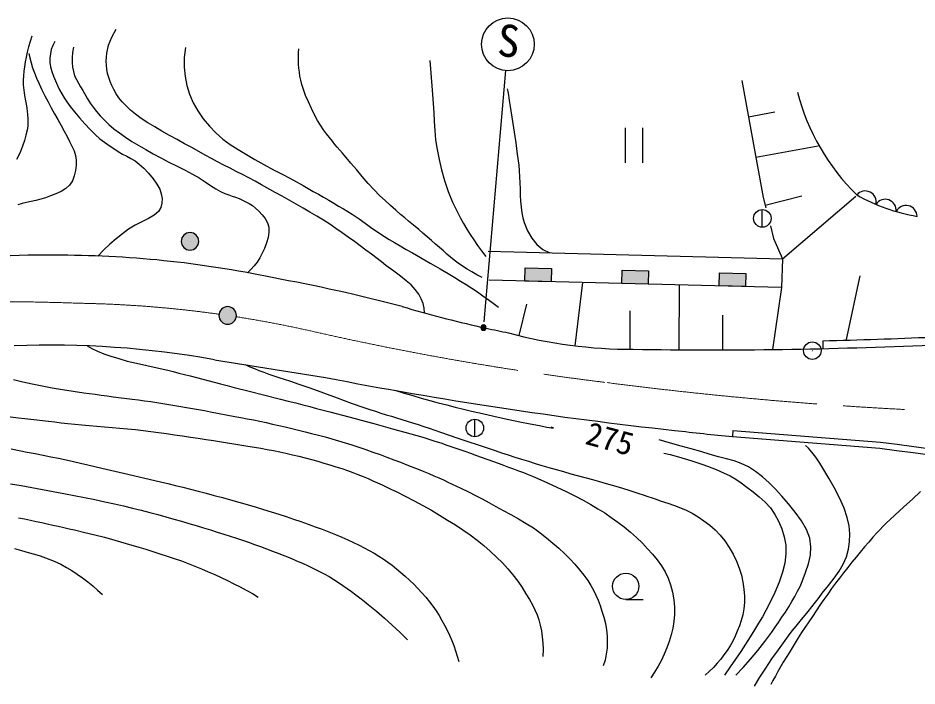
# Model space of a CAD drawing. Units: millimetres, scale not verified. Extents: x 40000 to 680000, y 20000 to 380000.
# Drawn here: x 160320 to 211518, y 282963 to 321002 of the extents above; entities that cross this region are included whole.
import ezdxf
from ezdxf.enums import TextEntityAlignment as Align

# ---------------------------------------------------------------- set-up
doc = ezdxf.new("R2010")
doc.units = ezdxf.units.MM
doc.header["$LTSCALE"] = 1000
doc.linetypes.add('CHAIN', pattern=[18.5, 12, -1.5, 3.5, -1.5])
for name, color, linetype, lineweight in [('M-BGD', 7, 'Continuous', 25), ('M-BMK', 2, 'CHAIN', 13), ('M-BMK-SRVR', 3, 'Continuous', 25), ('M-STR-STRC', 7, 'Continuous', 25)]:
    doc.layers.add(name, color=color, linetype=linetype, lineweight=lineweight)
doc.styles.add('ＭＳ ゴシック', font='')
doc.styles.get('ＭＳ ゴシック').set_extended_font_data('MS Gothic')

msp = doc.modelspace()

# ---------------------------------------------------------------- hatches: boundary and pattern name
at = {"layer": 'M-BGD'}
for points in [[(170619, 308283, 1), (169619, 308283, 1)], [(190675, 305987), (189176, 306024), (189195, 306774), (190694, 306737)], [(196216, 305849), (194716, 305886), (194735, 306636), (196235, 306599)], [(201756, 305711), (200257, 305749), (200275, 306498), (201775, 306461)], [(186982, 303373, 0.41422), (186832, 303523, 0.41422), (186682, 303373, 0.99999)]]:
    msp.add_hatch(color=256, dxfattribs=at).paths.add_polyline_path(points)
at = {"layer": 'M-BMK-SRVR'}
msp.add_hatch(color=256, dxfattribs=at).paths.add_polyline_path([(172759, 304064, 1), (171759, 304064, 1)])

# ---------------------------------------------------------------- linework, layer by layer
at = {"layer": 'M-BGD'}
for p, q in [((203426, 315638), (201915, 315360)), ((194889, 314755), (194889, 312755)), ((195889, 314755), (195889, 312755)), ((205893, 313704), (202340, 313050)), ((204953, 310848), (202874, 310321)), ((203849, 307291), (208036, 310849)), ((202709, 309090), (202709, 310090)), ((202709, 309590), (202710, 309590)), ((170119, 308283), (170120, 308283)), ((187091, 307720), (203849, 307291)), ((203849, 307291), (203807, 305649)), ((207502, 302698), (208282, 306311)), ((203777, 305661), (187156, 306074)), ((192473, 305938), (192033, 302337)), ((197981, 305798), (197958, 302109)), ((203807, 305649), (203279, 302126)), ((189276, 304706), (188837, 302924)), ((195171, 304320), (195158, 302138)), ((200435, 304074), (200440, 302105)), ((206147, 302626), (206157, 302176)), ((205556, 302059), (205557, 302059)), ((171503, 301545), (177831, 300531)), ((186339, 297156), (186339, 298156)), ((186339, 297656), (186339, 297657)), ((201034, 297515), (201007, 297166)), ((201034, 297515), (209438, 296856)), ((201007, 297166), (209401, 296508)), ((194930, 287890), (195930, 287890))]:
    msp.add_line(p, q, dxfattribs=at)
for points in [[(183476, 304206), (183456, 304482), (183394, 304749), (183289, 305012), (183139, 305274), (182943, 305542), (182705, 305798), (182428, 306041), (182103, 306294), (181719, 306577), (181269, 306914), (181014, 307109), (180444, 307548), (180133, 307785), (179810, 308029), (179475, 308278), (179131, 308528), (178782, 308776), (178428, 309019), (178074, 309253), (177712, 309483), (177337, 309714), (176950, 309945), (176556, 310175), (176157, 310404), (175756, 310630), (175356, 310854), (174959, 311074), (174191, 311499), (173821, 311701), (173459, 311895), (173102, 312081), (172749, 312263), (172397, 312444), (172046, 312625), (171692, 312809), (171335, 312998), (170973, 313195), (170216, 313619), (169805, 313845), (169380, 314076), (168950, 314313), (168522, 314553), (168105, 314795), (167708, 315039), (167339, 315281), (167007, 315521), (166720, 315757), (166475, 315991), (166259, 316224), (166072, 316457), (165911, 316690), (165774, 316923), (165659, 317155), (165564, 317387), (165487, 317619), (165426, 317850), (165379, 318081), (165337, 318542), (165373, 319002), (165482, 319460), (165662, 319917), (165909, 320373)], [(161109, 319963), (161013, 319654), (160928, 319354), (160853, 319062), (160788, 318777), (160734, 318497), (160690, 318228), (160656, 317970), (160633, 317715), (160622, 317457), (160625, 317187), (160651, 316898), (160700, 316595), (160756, 316289), (160809, 315994), (160844, 315721), (160866, 315483), (160883, 315270), (160890, 315066), (160879, 314853), (160844, 314614), (160777, 314333), (160684, 314021), (160575, 313704), (160458, 313404), (160345, 313148), (160240, 312944)], [(162422, 319670), (162303, 319441), (162217, 319206), (162163, 318965), (162138, 318719), (162141, 318469), (162178, 318212), (162251, 317948), (162348, 317680), (162461, 317416), (162578, 317159), (162692, 316918), (162811, 316689), (162944, 316461), (163102, 316221), (163295, 315958), (163536, 315655), (163818, 315320), (164121, 314977), (164426, 314652), (164714, 314367), (164985, 314130), (165252, 313924), (165514, 313739), (165771, 313568), (166025, 313400), (166272, 313252), (166515, 313129), (166753, 313009), (166989, 312868), (167225, 312683), (167480, 312441), (167753, 312157), (168015, 311852), (168237, 311545), (168390, 311258), (168481, 310989), (168528, 310723), (168522, 310465), (168455, 310216), (168317, 309980), (168083, 309769), (167759, 309581), (167382, 309399), (166991, 309201), (166622, 308971), (166272, 308710), (165914, 308431), (165557, 308130), (165208, 307803), (164874, 307446)], [(160944, 318981), (160995, 318724), (161067, 318452), (161155, 318168), (161261, 317872), (161381, 317567), (161520, 317246), (161681, 316909), (161855, 316564), (162035, 316219), (162212, 315882), (162395, 315549), (162587, 315216), (162779, 314887), (162959, 314566), (163117, 314260), (163260, 313974), (163396, 313704), (163512, 313441), (163596, 313179), (163637, 312909), (163635, 312617), (163599, 312310), (163527, 312006), (163416, 311725), (163263, 311484), (163051, 311289), (162783, 311128), (162484, 310992), (162178, 310874), (161890, 310767), (161618, 310677), (161345, 310612), (161076, 310558), (160812, 310502), (160559, 310434), (160319, 310357)], [(163476, 319345), (163428, 319034), (163406, 318742), (163407, 318465), (163431, 318201), (163476, 317949), (163547, 317715), (163645, 317502), (163762, 317297), (163890, 317091), (164022, 316873), (164286, 316402), (164431, 316160), (164595, 315915), (164786, 315672), (165004, 315429), (165242, 315185), (165502, 314941), (165787, 314697), (166096, 314456), (166436, 314216), (166804, 313978), (167194, 313741), (167600, 313505), (168015, 313270), (168453, 313035), (168920, 312799), (169393, 312565), (169848, 312336), (170260, 312116), (170630, 311897), (170972, 311677), (171288, 311466), (171583, 311277), (171856, 311118), (172103, 311003), (172321, 310924), (172520, 310863), (172712, 310802), (172907, 310723), (173105, 310631), (173301, 310539), (173493, 310438), (173677, 310318), (173853, 310172), (174035, 309996), (174225, 309797), (174399, 309578), (174536, 309341), (174612, 309091), (174615, 308813), (174562, 308507), (174468, 308191), (174351, 307883), (174227, 307604), (174093, 307349), (173940, 307107), (173769, 306882), (173584, 306676), (173389, 306495)], [(169851, 319320), (169788, 318754), (169783, 318204), (169832, 317670), (169933, 317154), (170083, 316658), (170292, 316177), (170560, 315710), (170875, 315264), (171223, 314844), (171591, 314455), (171981, 314110), (172402, 313803), (172850, 313519), (173811, 312951), (174328, 312653), (174874, 312358), (175439, 312062), (176008, 311762), (176569, 311454), (176851, 311295), (177139, 311131), (177431, 310964), (177724, 310794), (178016, 310625), (178303, 310457), (178582, 310291), (178852, 310130), (179108, 309974), (179347, 309825), (179754, 309558), (180086, 309321), (180398, 309090), (180747, 308844), (181185, 308559), (181455, 308395), (181758, 308215), (182085, 308024), (182428, 307826), (182779, 307624), (183798, 307042), (184099, 306868), (184367, 306711), (184818, 306444), (185196, 306220), (185527, 306020), (185838, 305826), (186158, 305619), (186481, 305403), (186790, 305190), (187090, 304975), (187387, 304756), (187686, 304528)], [(186751, 306218), (186451, 306377), (186167, 306539), (185898, 306703), (185641, 306870), (185394, 307040), (185164, 307212), (184952, 307385), (184749, 307562), (184544, 307743), (184329, 307931), (184099, 308129), (183860, 308337), (183619, 308548), (183382, 308755), (183153, 308951), (182944, 309126), (182554, 309441), (182346, 309613), (182109, 309819), (181838, 310058), (181541, 310319), (181229, 310602), (180911, 310903), (180596, 311219), (180270, 311574), (179927, 311968), (179589, 312368), (179275, 312743), (179008, 313060), (178801, 313299), (178640, 313484), (178504, 313641), (178373, 313799), (178226, 313986), (177893, 314413), (177723, 314641), (177553, 314890), (177386, 315167), (177213, 315490), (177033, 315853), (176859, 316231), (176702, 316597), (176576, 316924), (176485, 317205), (176420, 317460), (176376, 317696), (176344, 317924), (176317, 318153), (176297, 318381), (176287, 318603), (176288, 318820), (176296, 319033), (176312, 319246)], [(183770, 318582), (183818, 318103), (183859, 317620), (183896, 317132), (183933, 316636), (183973, 316133), (184005, 315626), (184028, 315116), (184056, 314597), (184106, 314064), (184191, 313513), (184308, 312940), (184445, 312347), (184611, 311742), (184814, 311130), (185065, 310519), (185208, 310214), (185361, 309907), (185523, 309600), (185696, 309291), (185879, 308981), (186073, 308671), (186277, 308360), (186492, 308049), (186719, 307737), (186957, 307426)], [(201533, 317436), (202757, 310785), (202905, 310199)], [(188182, 316975), (188210, 316824), (188248, 316600), (188297, 316309), (188353, 315957), (188576, 314503), (188668, 313891), (188757, 313255), (188837, 312624), (188867, 312303), (188886, 311966), (188900, 311618), (188911, 311264), (188923, 310911), (188941, 310563), (188967, 310228), (189007, 309910), (189064, 309615), (189141, 309348), (189338, 308874), (189578, 308456), (189866, 308103), (190210, 307824), (190615, 307629)], [(203168, 309165), (203350, 308445), (203849, 307291)], [(164253, 302333), (164529, 302178), (164850, 302029), (165213, 301884), (165616, 301743), (166057, 301603), (166544, 301470), (167077, 301344), (168242, 301086), (168854, 300941), (169164, 300863), (169478, 300783), (169796, 300702), (170119, 300617), (171855, 300165), (172233, 300068), (172630, 299967), (173479, 299753), (175271, 299302), (175711, 299191), (176138, 299082), (176548, 298976), (176943, 298874), (177328, 298773), (177705, 298674), (178075, 298577), (178440, 298480), (178801, 298384), (179159, 298288), (179515, 298192), (179871, 298096), (180587, 297902), (181647, 297616), (181997, 297521), (182345, 297425), (182692, 297328), (183037, 297228), (183380, 297126), (183723, 297021), (184065, 296913), (184408, 296801), (184750, 296686), (185091, 296569), (185430, 296451), (185766, 296333), (186098, 296214), (186425, 296097), (187669, 295647), (187965, 295540), (188256, 295433), (188542, 295327), (188825, 295220), (189105, 295112), (189382, 295002), (189657, 294890), (189930, 294775), (190474, 294537), (191012, 294291), (191535, 294040), (192037, 293788), (192508, 293538), (192945, 293295), (193351, 293057), (193736, 292816), (194107, 292566), (194473, 292301), (194840, 292018), (195200, 291721), (195547, 291415), (195876, 291101), (196179, 290783), (196461, 290464), (196726, 290143), (196968, 289814), (197180, 289471), (197354, 289109), (197489, 288718), (197592, 288302), (197662, 287874), (197700, 287449), (197707, 287040), (197678, 286645), (197612, 286257), (197517, 285876), (197401, 285502), (197270, 285137), (197125, 284780), (196959, 284431), (196774, 284090), (196573, 283757), (196355, 283432)], [(173261, 301263), (173523, 301146), (173782, 301037), (174044, 300932), (174318, 300828), (174612, 300720), (174898, 300622), (175173, 300535), (175475, 300441), (175844, 300322), (176318, 300160), (176941, 299935), (178488, 299365), (179287, 299075), (180020, 298818), (180352, 298707), (180673, 298604), (180984, 298506), (181288, 298413), (181588, 298323), (181885, 298233), (182183, 298143), (182484, 298051), (182791, 297955), (183105, 297854), (183425, 297748), (183744, 297640), (184066, 297530), (184388, 297418), (185376, 297075), (185714, 296959), (186057, 296843), (186406, 296726), (187491, 296367), (187863, 296245), (188239, 296122), (188619, 296000), (189001, 295878), (189386, 295757), (189772, 295637), (190160, 295520), (190556, 295403), (190965, 295286), (191382, 295169), (191804, 295053), (193047, 294714), (193439, 294605), (193813, 294499), (194163, 294397), (194492, 294298), (194806, 294202), (195106, 294109), (195392, 294018), (195667, 293930), (195931, 293843), (196185, 293758), (196430, 293675), (196667, 293594), (196897, 293513), (197322, 293367), (197698, 293239), (198042, 293112), (198373, 292970), (198707, 292796), (199048, 292592), (199386, 292369), (199714, 292125), (200023, 291855), (200308, 291558), (200571, 291225), (200820, 290856), (201045, 290466), (201240, 290068), (201399, 289676), (201520, 289283), (201607, 288880), (201663, 288477), (201690, 288084), (201691, 287711), (201660, 287361), (201595, 287025), (201506, 286702), (201400, 286391), (201285, 286089), (201161, 285798), (201022, 285519), (200869, 285251), (200703, 284991), (200526, 284738), (200337, 284492), (200135, 284255), (199921, 284026), (199694, 283804), (199456, 283590)], [(160058, 300423), (160589, 300293), (161135, 300169), (161696, 300053), (162269, 299945), (162856, 299848), (163458, 299756), (164079, 299666), (164721, 299574), (165053, 299528), (165395, 299482), (165744, 299438), (166816, 299304), (167175, 299258), (167533, 299210), (167887, 299161), (168235, 299109), (168578, 299055), (168918, 299001), (169255, 298945), (169590, 298887), (169925, 298828), (170260, 298769), (170596, 298707), (170934, 298645), (171275, 298581), (172667, 298319), (173019, 298251), (173373, 298182), (173729, 298111), (174088, 298038), (174448, 297961), (174811, 297882), (175176, 297799), (175544, 297713), (175915, 297626), (176290, 297536), (176666, 297444), (177045, 297349), (177425, 297251), (177805, 297149), (178187, 297043), (178569, 296932), (178950, 296816), (179337, 296693), (179733, 296562), (180134, 296425), (180537, 296283), (180938, 296138), (181335, 295992), (181722, 295847), (182098, 295705), (182457, 295566), (182797, 295434), (183119, 295306), (183427, 295180), (183722, 295056), (184006, 294935), (184280, 294815), (184544, 294697), (184800, 294580), (185050, 294465), (185293, 294351), (185532, 294238), (185976, 294021), (186376, 293816), (186754, 293614), (187131, 293407), (187528, 293188), (187953, 292957), (188392, 292721), (188833, 292477), (189263, 292224), (189670, 291961), (190054, 291685), (190423, 291398), (190777, 291103), (191115, 290804), (191434, 290505), (191738, 290203), (192028, 289896), (192299, 289587), (192546, 289280), (192765, 288980), (192950, 288694), (193104, 288417), (193236, 288142), (193353, 287857), (193465, 287552), (193575, 287223), (193680, 286874), (193769, 286516), (193837, 286157), (193874, 285806), (193881, 285461), (193864, 285117), (193821, 284776), (193751, 284438), (193652, 284107)], [(181835, 299787), (182314, 299642), (182797, 299500), (183284, 299362), (183771, 299228), (184257, 299097), (184739, 298971), (185217, 298849), (185687, 298732), (186147, 298620), (186597, 298512), (187091, 298399), (187665, 298273), (188282, 298142), (188904, 298012), (189495, 297893), (190017, 297790), (190435, 297711), (190711, 297664), (190809, 297656), (190691, 297694)], [(159597, 298338), (160355, 298242), (160707, 298198), (161050, 298156), (161386, 298116), (161721, 298076), (162061, 298037), (162410, 297997), (162772, 297957), (163153, 297917), (163552, 297877), (163962, 297838), (164382, 297801), (165681, 297690), (166122, 297650), (166564, 297607), (167004, 297561), (167442, 297511), (167883, 297457), (168330, 297399), (168783, 297337), (169238, 297273), (169693, 297207), (170145, 297140), (170591, 297072), (171029, 297004), (171457, 296937), (173418, 296627), (173786, 296566), (174149, 296503), (174508, 296438), (174866, 296369), (175224, 296296), (175583, 296217), (175945, 296133), (176307, 296045), (176670, 295953), (177031, 295858), (177388, 295760), (177741, 295659), (178088, 295555), (178427, 295450), (178757, 295343), (179077, 295234), (179385, 295124), (179683, 295010), (179973, 294894), (180255, 294776), (180531, 294656), (180802, 294534), (181069, 294411), (181333, 294286), (181596, 294160), (181858, 294033), (182378, 293775), (182886, 293511), (183382, 293241), (183865, 292968), (184333, 292692), (184787, 292416), (185228, 292138), (185655, 291856), (186067, 291567), (186464, 291268), (186848, 290956), (187219, 290635), (187575, 290306), (187910, 289972), (188221, 289635), (188510, 289289), (188780, 288931), (189027, 288572), (189250, 288221), (189448, 287889), (189617, 287584), (189760, 287301), (189879, 287025), (189978, 286741), (190062, 286433), (190129, 286104), (190177, 285763), (190208, 285409), (190221, 285037), (190218, 284645)], [(201208, 283576), (201627, 284023), (202044, 284496), (202456, 284992), (202857, 285505), (203243, 286033), (203435, 286305), (203630, 286588), (203826, 286878), (204020, 287173), (204209, 287471), (204390, 287769), (204560, 288064), (204716, 288355), (204855, 288637), (204974, 288910), (205177, 289430), (205340, 289929), (205446, 290413), (205476, 290892), (205413, 291373), (205229, 291868), (204937, 292371), (204577, 292866), (204191, 293337), (203820, 293768), (203464, 294164), (203095, 294534), (202714, 294873), (202321, 295176), (201918, 295437), (201510, 295640), (201099, 295787), (200673, 295905), (200221, 296019), (199734, 296155), (199213, 296308), (198664, 296462), (198086, 296622), (197476, 296794), (196833, 296981)], [(159929, 296460), (160394, 296374), (160853, 296287), (161306, 296200), (161754, 296111), (162198, 296022), (162633, 295932), (163058, 295841), (163475, 295750), (163886, 295658), (164292, 295565), (164696, 295471), (165099, 295376), (166331, 295086), (168431, 294595), (168856, 294493), (169283, 294389), (169714, 294282), (170149, 294171), (170589, 294057), (171037, 293938), (171495, 293815), (171961, 293689), (172431, 293560), (172902, 293429), (173371, 293295), (173836, 293160), (174293, 293023), (174740, 292885), (175174, 292747), (175599, 292607), (176020, 292466), (176437, 292324), (176848, 292180), (177252, 292034), (177646, 291887), (178030, 291738), (178402, 291587), (178761, 291435), (179104, 291281), (179431, 291127), (179742, 290976), (180038, 290826), (180323, 290675), (180597, 290520), (180863, 290361), (181123, 290196), (181377, 290022), (181629, 289839), (181880, 289643), (182130, 289436), (182378, 289219), (182623, 288994), (182862, 288761), (183096, 288520), (183322, 288273), (183539, 288021), (183746, 287765), (183942, 287504), (184126, 287241), (184299, 286974), (184462, 286702), (184617, 286425), (184762, 286142), (184897, 285856), (185023, 285564), (185138, 285268), (185243, 284968), (185337, 284664), (185420, 284356)], [(202272, 282963), (202572, 283467), (202901, 283982), (203253, 284504), (203622, 285032), (204003, 285560), (204203, 285827), (204414, 286101), (204634, 286377), (204859, 286656), (205311, 287209), (205530, 287480), (205741, 287743), (205941, 287998), (206124, 288242), (206468, 288694), (206791, 289109), (207080, 289506), (207320, 289903), (207498, 290319), (207615, 290750), (207680, 291181), (207691, 291622), (207648, 292079), (207549, 292560), (207366, 293093), (207102, 293673), (206796, 294258), (206488, 294804), (206218, 295268), (205980, 295657), (205748, 295998), (205530, 296283), (205334, 296504), (205168, 296651)], [(197093, 296230), (197454, 296137), (197800, 296045), (198131, 295953), (198447, 295861), (198749, 295770), (199038, 295678), (199314, 295585), (199578, 295491), (199831, 295396), (200074, 295300), (200506, 295111), (200874, 294926), (201201, 294734), (201512, 294524), (201834, 294286), (202179, 294022), (202530, 293739), (202867, 293433), (203172, 293101), (203426, 292737), (203638, 292341), (203821, 291915), (203961, 291461), (204042, 290982), (204050, 290481), (203985, 289967), (203857, 289437), (203666, 288879), (203412, 288279), (203093, 287622), (202910, 287272), (202711, 286911), (202496, 286538), (202265, 286154), (202019, 285758), (201756, 285349), (201477, 284928), (201183, 284494), (200872, 284046), (200546, 283585)], [(159897, 294480), (160506, 294374), (161109, 294266), (161715, 294156), (162322, 294043), (162926, 293929), (163525, 293814), (164115, 293697), (164695, 293579), (165261, 293460), (165810, 293340), (166339, 293220), (166849, 293099), (167345, 292976), (167825, 292851), (168292, 292725), (168748, 292599), (169192, 292473), (169625, 292346), (170050, 292220), (170467, 292096), (170877, 291972), (171277, 291851), (171663, 291733), (172037, 291616), (172402, 291499), (172758, 291383), (173108, 291265), (173453, 291146), (173796, 291025), (174137, 290900), (174480, 290771), (174824, 290640), (175168, 290507), (175511, 290372), (175850, 290235), (176186, 290096), (176516, 289954), (176839, 289809), (177154, 289661), (177460, 289508), (177755, 289352), (178039, 289192), (178311, 289028), (178573, 288861), (178827, 288690), (179075, 288516), (179318, 288339), (179557, 288159), (179793, 287977), (180029, 287792), (180266, 287605), (180735, 287224), (181192, 286832), (181638, 286429), (182078, 286016), (182512, 285594)], [(211715, 294038), (211257, 293606), (210766, 293159), (210257, 292694), (209747, 292208), (209251, 291698), (209009, 291433), (208767, 291160), (208525, 290880), (208284, 290594), (208044, 290304), (207806, 290009), (207570, 289712), (207337, 289413), (207107, 289113), (206881, 288813), (206656, 288510), (206432, 288199), (206209, 287884), (205988, 287567), (205770, 287248), (205557, 286930), (205348, 286615), (205145, 286306), (204948, 286003), (204759, 285710), (204577, 285423), (204400, 285139), (204228, 284860), (204061, 284584), (203900, 284313), (203745, 284048), (203595, 283787), (203452, 283533), (203315, 283284), (203184, 283043)], [(160357, 292549), (160696, 292478), (161028, 292408), (161354, 292338), (161675, 292269), (161992, 292200), (162306, 292131), (162616, 292061), (162925, 291991), (163232, 291920), (163539, 291847), (164128, 291707), (164688, 291571), (165249, 291430), (165839, 291271), (166486, 291083), (167212, 290866), (167599, 290748), (167998, 290626), (168403, 290498), (168811, 290365), (169219, 290228), (169623, 290086), (170018, 289939), (170401, 289789), (170776, 289633), (171151, 289473), (171523, 289309), (171892, 289139), (172257, 288965), (172618, 288786), (172974, 288603), (173324, 288415), (173668, 288223), (174004, 288026)], [(160123, 290785), (160518, 290679), (160897, 290574), (161254, 290471), (161584, 290369), (161883, 290269), (162378, 290080), (162768, 289899), (163091, 289719), (163386, 289534), (163692, 289333), (164004, 289120), (164296, 288899), (164576, 288668), (164851, 288425), (165130, 288171)]]:
    msp.add_lwpolyline(points, dxfattribs=at)
for points in [[(170619, 308283, 1), (169619, 308283, 1)], [(186982, 303373, 0.41422), (186832, 303523, 0.41422), (186682, 303373, 0.99999)]]:
    msp.add_lwpolyline(points, format="xyb", close=True, dxfattribs=at)
for points in [[(190675, 305987), (189176, 306024), (189195, 306774), (190694, 306737)], [(196216, 305849), (194716, 305886), (194735, 306636), (196235, 306599)], [(201756, 305711), (200257, 305749), (200275, 306498), (201775, 306461)]]:
    msp.add_lwpolyline(points, close=True, dxfattribs=at)
for centre, radius in [((202709, 309590), 500), ((205556, 302059), 500), ((186339, 297656), 500), ((194930, 288640), 750)]:
    msp.add_circle(centre, radius, dxfattribs=at)
for centre, radius, start, end in [((216994, 319962), 12690, 194.5499, 225.4238), ((208572, 310527), 626, 347.257, 140.862), ((213388, 320427), 10883, 240.8501, 260.1064), ((209709, 310051), 626, 353.6758, 147.2808), ((210892, 309705), 626, 0.0945, 153.6995), ((161769, 240710), 66783, 89.48106, 96.27756), ((162595, 248496), 58995, 78.06763, 90.21502), ((157583, 211228), 96534, 75.22479, 79.73076), ((201496, 369640), 67870, 253.48464, 257.39566), ((201496, 369640), 67870, 257.64892, 258.7554), ((195320, 329229), 27092, 254.8969, 270.0624), ((199721, 587804), 285251, 271.29093, 272.54243), ((162088, 248698), 53678, 79.8982, 92.12), ((199721, 587804), 285701, 269.12339, 272.53267), ((223753, 536508), 240404, 258.98771, 263.78099), ((215281, 446051), 149568, 263.25357, 264.52366), ((340153, 1274000), 986198, 262.38119, 264.1686), ((340153, 1274000), 985848, 262.38063, 264.16817)]:
    msp.add_arc(centre, radius, start, end, dxfattribs=at)
at = {"layer": 'M-BMK'}
for centre, radius, start, end in [((158879, 172046), 132804, 87.87999, 97.08819), ((162700, 239564), 65204, 82.00885, 89.04045), ((162700, 239564), 65204, 77.32801, 81.13014), ((213693, 463760), 164718, 257.12971, 263.09007), ((222213, 519447), 221033, 262.63427, 267.88517)]:
    msp.add_arc(centre, radius, start, end, dxfattribs=at)
at = {"layer": 'M-BMK-SRVR'}
msp.add_lwpolyline([(172759, 304064, 1), (171759, 304064, 1)], format="xyb", close=True, dxfattribs=at)
at = {"layer": 'M-STR-STRC'}
msp.add_line((186862, 303708), (188093, 318007), dxfattribs=at)
msp.add_circle((188221, 319502), 1500, dxfattribs=at)

# ---------------------------------------------------------------- texts
at = {"layer": 'M-BGD', "style": 'ＭＳ ゴシック'}
msp.add_text('275', height=1320, rotation=344.932, dxfattribs=at).set_placement((193758, 296027), align=Align.BOTTOM_CENTER)
at = {"layer": 'M-STR-STRC', "style": 'ＭＳ ゴシック'}
msp.add_text('S', height=1833, rotation=355.019, dxfattribs=at).set_placement((188140, 318243), align=Align.BOTTOM_CENTER)

doc.saveas('drawing.dxf')
